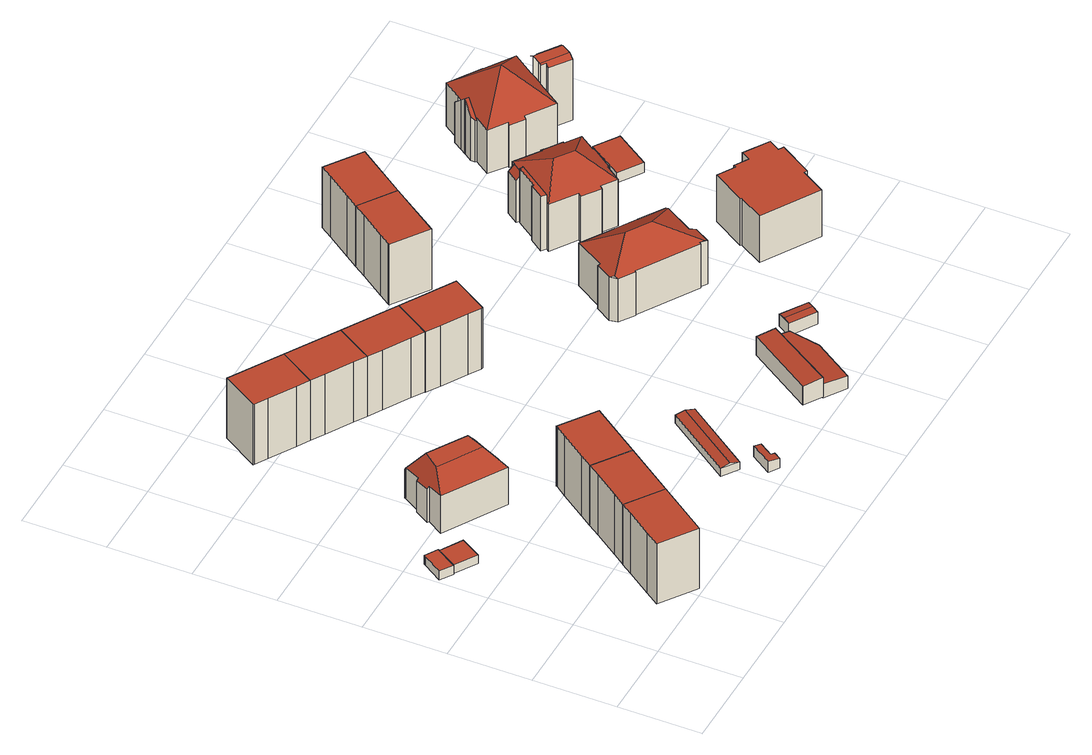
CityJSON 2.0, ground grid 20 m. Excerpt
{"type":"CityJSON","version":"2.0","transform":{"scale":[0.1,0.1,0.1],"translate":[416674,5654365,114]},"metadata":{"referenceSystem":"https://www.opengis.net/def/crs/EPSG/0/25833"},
"CityObjects":{
"building1":{"type":"Building","attributes":{"Dachtyp_tdc":"tdcPolyFlatRoof","Gemeindeschluessel":14612000,"Dachneigung":0,"QualitaetDacherkennung":85,"Geometrietyp2DReferenz":"3000","measuredHeight":2.52,"function":"31001_9998","roofType":"1000"},"geometry":[{"type":"Solid","lod":"2","boundaries":[[[[0,1,2,3]],[[1,4,5,2]],[[4,6,7,5]],[[6,8,9,7]],[[8,10,11,9]],[[10,0,3,11]],[[10,8,6,4,1,0]],[[3,2,5,7,9,11]]]],"semantics":{"surfaces":[{"type":"WallSurface"},{"type":"RoofSurface"},{"type":"GroundSurface"}],"values":[[0,0,0,0,0,0,1,2]]}}]},
"building2":{"type":"Building","attributes":{"Dachtyp_tdc":"tdcPolyFlatRoof","Gemeindeschluessel":14612000,"Dachneigung":0,"QualitaetDacherkennung":80,"Geometrietyp2DReferenz":"3000","measuredHeight":2.38,"function":"31001_9998","roofType":"1000"},"geometry":[{"type":"Solid","lod":"2","boundaries":[[[[12,13,14,15]],[[13,16,17,14]],[[16,18,19,17]],[[18,12,15,19]],[[18,16,13,12]],[[15,14,17,19]]]],"semantics":{"surfaces":[{"type":"WallSurface"},{"type":"RoofSurface"},{"type":"GroundSurface"}],"values":[[0,0,0,0,1,2]]}}]},
"building3":{"type":"Building","attributes":{"Dachtyp_tdc":"tdcPolyFlatRoof","Gemeindeschluessel":14612000,"Dachneigung":0,"QualitaetDacherkennung":79,"Geometrietyp2DReferenz":"3000","measuredHeight":16.79,"function":"31001_9998","roofType":"1000"},"geometry":[{"type":"Solid","lod":"2","boundaries":[[[[20,21,22,23]],[[21,24,25,22]],[[24,26,27,25]],[[26,28,29,27]],[[28,30,31,29]],[[30,20,23,31]],[[30,28,26,24,21,20]],[[23,22,25,27,29,31]]]],"semantics":{"surfaces":[{"type":"WallSurface"},{"type":"RoofSurface"},{"type":"GroundSurface"}],"values":[[0,0,0,0,0,0,1,2]]}}]},
"building4":{"type":"Building","attributes":{"Dachtyp_tdc":"tdcPolyFlatRoof","Gemeindeschluessel":14612000,"Dachneigung":0,"QualitaetDacherkennung":76,"Geometrietyp2DReferenz":"3000","measuredHeight":16.77,"function":"31001_9998","roofType":"1000"},"geometry":[{"type":"Solid","lod":"2","boundaries":[[[[26,32,33,34]],[[32,35,36,33]],[[35,37,38,36]],[[37,39,40,38]],[[39,28,41,40]],[[28,26,34,41]],[[28,39,37,35,32,26]],[[34,33,36,38,40,41]]]],"semantics":{"surfaces":[{"type":"WallSurface"},{"type":"RoofSurface"},{"type":"GroundSurface"}],"values":[[0,0,0,0,0,0,1,2]]}}]},
"building5":{"type":"Building","attributes":{"Dachtyp_tdc":"tdcCutTentRoof","Gemeindeschluessel":14612000,"Dachneigung":25.13,"QualitaetDacherkennung":46,"Geometrietyp2DReferenz":"3000","measuredHeight":13.37,"function":"31001_9998","roofType":"9999"},"geometry":[{"type":"Solid","lod":"2","boundaries":[[[[42,43,44,45,46,47,48,49]],[[48,50,51,49]],[[52,53,54,55,56,57,58,59,60,61,62,63,64,65,66,67,68,69]],[[44,43,53,52]],[[43,42,54,53]],[[42,70,55,54]],[[70,71,56,55]],[[71,72,57,56]],[[72,73,58,57]],[[73,74,59,58]],[[74,75,60,59]],[[75,76,61,60]],[[76,77,62,61]],[[77,78,63,62]],[[78,79,64,63]],[[79,80,65,64]],[[80,81,66,65]],[[81,47,67,66]],[[47,46,68,67]],[[46,45,69,68]],[[45,44,52,69]],[[70,42,49,51]],[[75,74,73,72,71,70,51,50]],[[47,81,80,79,78,77,76,75,50,48]]]],"semantics":{"surfaces":[{"type":"RoofSurface"},{"type":"GroundSurface"},{"type":"WallSurface"}],"values":[[0,0,1,2,2,2,2,2,2,2,2,2,2,2,2,2,2,2,2,2,2,0,0,0]]}}]},
"building6":{"type":"Building","attributes":{"Dachtyp_tdc":"tdcPolyFlatRoof","Gemeindeschluessel":14612000,"Dachneigung":0,"QualitaetDacherkennung":75,"Geometrietyp2DReferenz":"3000","measuredHeight":16.77,"function":"31001_9998","roofType":"1000"},"geometry":[{"type":"Solid","lod":"2","boundaries":[[[[37,82,83,38]],[[82,84,85,83]],[[84,86,87,85]],[[86,88,89,87]],[[88,90,91,89]],[[90,39,40,91]],[[39,37,38,40]],[[39,90,88,86,84,82,37]],[[38,83,85,87,89,91,40]]]],"semantics":{"surfaces":[{"type":"WallSurface"},{"type":"RoofSurface"},{"type":"GroundSurface"}],"values":[[0,0,0,0,0,0,0,1,2]]}}]},
"building7":{"type":"Building","attributes":{"Dachtyp_tdc":"tdcPolyFlatRoof","Gemeindeschluessel":14612000,"Dachneigung":0,"QualitaetDacherkennung":62,"Geometrietyp2DReferenz":"3000","measuredHeight":16.77,"function":"31001_9998","roofType":"1000"},"geometry":[{"type":"Solid","lod":"2","boundaries":[[[[92,93,94,95]],[[93,96,97,94]],[[96,98,99,97]],[[98,100,101,99]],[[100,102,103,101]],[[102,104,105,103]],[[104,92,95,105]],[[104,102,100,98,96,93,92]],[[95,94,97,99,101,103,105]]]],"semantics":{"surfaces":[{"type":"WallSurface"},{"type":"RoofSurface"},{"type":"GroundSurface"}],"values":[[0,0,0,0,0,0,0,1,2]]}}]},
"building8":{"type":"Building","attributes":{"Dachtyp_tdc":"tdcPolyFlatRoof","Gemeindeschluessel":14612000,"Dachneigung":6.11,"QualitaetDacherkennung":46,"Geometrietyp2DReferenz":"3000","measuredHeight":3.01,"function":"31001_2740","roofType":"2100"},"geometry":[{"type":"Solid","lod":"2","boundaries":[[[[106,107,108,109]],[[107,110,111,108]],[[110,112,113,111]],[[112,114,115,113]],[[112,110,107,106,116,117,114]],[[115,118,119,109,108,111,113]],[[114,117,118,115]],[[117,116,119,118]],[[116,106,109,119]]]],"semantics":{"surfaces":[{"type":"WallSurface"},{"type":"RoofSurface"},{"type":"GroundSurface"}],"values":[[0,0,0,0,1,2,0,0,0]]}}]},
"building9":{"type":"Building","attributes":{"Dachtyp_tdc":"tdcPolyFlatRoof","Gemeindeschluessel":14612000,"Dachneigung":0,"QualitaetDacherkennung":66,"Geometrietyp2DReferenz":"3000","measuredHeight":16.76,"function":"31001_9998","roofType":"1000"},"geometry":[{"type":"Solid","lod":"2","boundaries":[[[[120,100,121,122]],[[100,98,123,121]],[[98,124,125,123]],[[124,126,127,125]],[[126,128,129,127]],[[128,120,122,129]],[[128,126,124,98,100,120]],[[122,121,123,125,127,129]]]],"semantics":{"surfaces":[{"type":"WallSurface"},{"type":"RoofSurface"},{"type":"GroundSurface"}],"values":[[0,0,0,0,0,0,1,2]]}}]},
"building10":{"type":"Building","attributes":{"Dachtyp_tdc":"tdcGableRoof","Gemeindeschluessel":14612000,"Dachneigung":17.05,"QualitaetDacherkennung":51,"Geometrietyp2DReferenz":"3000","measuredHeight":2.8,"function":"31001_2740","roofType":"3100"},"geometry":[{"type":"Solid","lod":"2","boundaries":[[[[130,131,132,133]],[[131,134,135,132]],[[134,136,137,135]],[[136,130,133,137]],[[134,131,138]],[[130,136,139]],[[131,130,139,138]],[[136,134,138,139]],[[133,132,135,137]]]],"semantics":{"surfaces":[{"type":"WallSurface"},{"type":"RoofSurface"},{"type":"GroundSurface"}],"values":[[0,0,0,0,0,0,1,1,2]]}}]},
"building11":{"type":"Building","attributes":{"Dachtyp_tdc":"tdcPolyFlatRoof","Gemeindeschluessel":14612000,"Dachneigung":0,"QualitaetDacherkennung":70,"Geometrietyp2DReferenz":"3000","measuredHeight":16.74,"function":"31001_9998","roofType":"1000"},"geometry":[{"type":"Solid","lod":"2","boundaries":[[[[140,126,127,141]],[[126,124,125,127]],[[124,142,143,125]],[[142,144,145,143]],[[144,146,147,145]],[[146,140,141,147]],[[146,144,142,124,126,140]],[[141,127,125,143,145,147]]]],"semantics":{"surfaces":[{"type":"WallSurface"},{"type":"RoofSurface"},{"type":"GroundSurface"}],"values":[[0,0,0,0,0,0,1,2]]}}]},
"building12":{"type":"Building","attributes":{"Dachtyp_tdc":"tdcPolyFlatRoof","Gemeindeschluessel":14612000,"Dachneigung":0,"QualitaetDacherkennung":71,"Geometrietyp2DReferenz":"3000","measuredHeight":16.87,"function":"31001_9998","roofType":"1000"},"geometry":[{"type":"Solid","lod":"2","boundaries":[[[[148,144,149,150]],[[144,142,151,149]],[[142,152,153,151]],[[152,154,155,153]],[[154,156,157,155]],[[156,158,159,157]],[[158,148,150,159]],[[158,156,154,152,142,144,148]],[[150,149,151,153,155,157,159]]]],"semantics":{"surfaces":[{"type":"WallSurface"},{"type":"RoofSurface"},{"type":"GroundSurface"}],"values":[[0,0,0,0,0,0,0,1,2]]}}]},
"building13":{"type":"Building","attributes":{"Dachtyp_tdc":"tdcPolyFlatRoof","Gemeindeschluessel":14612000,"Dachneigung":3.7,"QualitaetDacherkennung":80,"Geometrietyp2DReferenz":"3000","measuredHeight":5.39,"function":"31001_2000","roofType":"2100"},"geometry":[{"type":"Solid","lod":"2","boundaries":[[[[160,161,162,163]],[[161,164,165,162]],[[164,166,167,165]],[[166,168,169,167]],[[168,170,171,169]],[[170,160,163,171]],[[170,168,166,164,161,160]],[[163,162,165,167,169,171]]]],"semantics":{"surfaces":[{"type":"WallSurface"},{"type":"RoofSurface"},{"type":"GroundSurface"}],"values":[[0,0,0,0,0,0,1,2]]}}]},
"building14":{"type":"Building","attributes":{"Dachtyp_tdc":"tdcPolyFlatRoof","Gemeindeschluessel":14612000,"Dachneigung":5.05,"QualitaetDacherkennung":86,"Geometrietyp2DReferenz":"3000","measuredHeight":4.06,"function":"31001_2000","roofType":"2100"},"geometry":[{"type":"Solid","lod":"2","boundaries":[[[[172,173,174,175]],[[173,176,177,174]],[[176,178,179,177]],[[178,180,181,179]],[[180,172,175,181]],[[180,178,176,173,172]],[[175,174,177,179,181]]]],"semantics":{"surfaces":[{"type":"WallSurface"},{"type":"RoofSurface"},{"type":"GroundSurface"}],"values":[[0,0,0,0,0,1,2]]}}]},
"building15":{"type":"Building","attributes":{"Gemeindeschluessel":14612000,"Dachneigung":83.68,"Dachorientierung":122.25,"MittlereTraufHoehe":118.39,"QualitaetDacherkennung":100,"ObjektHoehe":3.56,"BodenHoehe":115.03,"Geometrietyp2DReferenz":"3000","AbsoluteHoehe":118.6,"Dachflaeche":26.76,"measuredHeight":3.56,"function":"31001_2000","roofType":"3100","storeysAboveGround":1},"geometry":[{"type":"MultiSurface","lod":"2","boundaries":[[[182,183,184,185]],[[183,186,187,184]],[[186,188,189,187]],[[188,182,185,189]],[[186,183,190]],[[182,188,191]],[[183,182,191,190]],[[188,186,190,191]],[[185,184,187,189]]],"semantics":{"surfaces":[{"type":"WallSurface"},{"type":"RoofSurface"},{"type":"GroundSurface"}],"values":[0,0,0,0,0,0,1,1,2]}}]},
"building16":{"type":"Building","attributes":{"Dachtyp_tdc":"tdcPolyFlatRoof","Gemeindeschluessel":14612000,"Dachneigung":0,"QualitaetDacherkennung":67,"Geometrietyp2DReferenz":"3000","measuredHeight":16.88,"function":"31001_9998","roofType":"1000"},"geometry":[{"type":"Solid","lod":"2","boundaries":[[[[192,193,194,195]],[[193,196,197,194]],[[196,198,199,197]],[[198,200,201,199]],[[200,202,203,201]],[[202,204,205,203]],[[204,192,195,205]],[[204,202,200,198,196,193,192]],[[195,194,197,199,201,203,205]]]],"semantics":{"surfaces":[{"type":"WallSurface"},{"type":"RoofSurface"},{"type":"GroundSurface"}],"values":[[0,0,0,0,0,0,0,1,2]]}}]},
"building17":{"type":"Building","attributes":{"Dachtyp_tdc":"tdcFreeFormRoof","Gemeindeschluessel":14612000,"Dachneigung":35.27,"QualitaetDacherkennung":54,"Geometrietyp2DReferenz":"3000","measuredHeight":17.06,"function":"31001_9998","roofType":"5000"},"geometry":[{"type":"Solid","lod":"2","boundaries":[[[[206,207,208,209]],[[207,210,211,208]],[[210,212,213,211]],[[212,214,215,213]],[[214,216,217,215]],[[216,218,219,217]],[[218,220,221,219]],[[220,222,223,221]],[[222,224,225,223]],[[224,226,227,225]],[[226,228,229,227]],[[228,230,231,229]],[[230,232,233,231]],[[232,234,235,233]],[[234,236,237,235]],[[236,238,239,237]],[[238,206,209,239]],[[240,241,230,228,226,242]],[[210,243,244,245,214,212]],[[224,222,220,218,216,245,244,240,242]],[[243,207,206,238,236,234,232,241,240,244]],[[226,224,242]],[[216,214,245]],[[232,230,241]],[[210,207,243]],[[209,208,211,213,215,217,219,221,223,225,227,229,231,233,235,237,239]]]],"semantics":{"surfaces":[{"type":"WallSurface"},{"type":"RoofSurface"},{"type":"GroundSurface"}],"values":[[0,0,0,0,0,0,0,0,0,0,0,0,0,0,0,0,0,1,1,1,1,0,0,0,0,2]]}}]},
"building18":{"type":"Building","attributes":{"Dachtyp_tdc":"tdcPolyFlatRoof","Gemeindeschluessel":14612000,"Dachneigung":0,"QualitaetDacherkennung":79,"Geometrietyp2DReferenz":"3000","measuredHeight":16.84,"function":"31001_9998","roofType":"1000"},"geometry":[{"type":"Solid","lod":"2","boundaries":[[[[200,246,247,201]],[[246,248,249,247]],[[248,250,251,249]],[[250,252,253,251]],[[252,202,203,253]],[[202,200,201,203]],[[202,252,250,248,246,200]],[[201,247,249,251,253,203]]]],"semantics":{"surfaces":[{"type":"WallSurface"},{"type":"RoofSurface"},{"type":"GroundSurface"}],"values":[[0,0,0,0,0,0,1,2]]}}]},
"building19":{"type":"Building","attributes":{"Gemeindeschluessel":14612000,"Geometrietyp2DReferenz":"3000","function":"31001_9998","roofType":"9999"},"children":["building19-1","building19-2","building19-3"]},
"building19-1":{"type":"BuildingPart","attributes":{"Dachtyp_tdc":"tdcHipRoof","Dachneigung":29.62,"QualitaetDacherkennung":71,"Geometrietyp2DReferenz":"3000","measuredHeight":17.56,"roofType":"3200"},"parents":["building19"],"geometry":[{"type":"MultiSurface","lod":"2","boundaries":[[[254,255,256,257]],[[255,258,259,256]],[[258,260,261,259]],[[262,263,264,265]],[[266,267,268]],[[266,269,270,267]],[[269,271,272,270]],[[271,273,274,272]],[[273,275,276,274]],[[275,277,278,276]],[[277,279,280,278]],[[279,281,282,280]],[[281,283,284,282]],[[283,285,286,284]],[[285,287,288,286]],[[287,289,290,288]],[[289,291,292,290]],[[291,293,294,292]],[[293,295,296,294]],[[295,254,257,296]],[[291,289,287,285,283,281,297]],[[269,266,263,262,260,258,298]],[[281,279,277,275,273,271,269,298,297]],[[258,255,254,295,293,291,297,298]],[[257,256,259,261,265,264,267,270,272,274,276,278,280,282,284,286,288,290,292,294,296]]],"semantics":{"surfaces":[{"type":"WallSurface"},{"type":"RoofSurface"},{"type":"GroundSurface"}],"values":[0,0,0,0,0,0,0,0,0,0,0,0,0,0,0,0,0,0,0,0,1,1,1,1,2]}}]},
"building19-2":{"type":"BuildingPart","attributes":{"Dachtyp_tdc":"tdcPolyFlatRoof","Dachneigung":0,"QualitaetDacherkennung":14,"Geometrietyp2DReferenz":"3000","measuredHeight":15.07,"roofType":"1000"},"parents":["building19"],"geometry":[{"type":"MultiSurface","lod":"2","boundaries":[[[299,300,301,302]],[[300,303,304,301]],[[303,305,306,304]],[[305,307,308,306]],[[307,309,262,265,308]],[[310,299,302,261,260]],[[310,309,307,305,303,300,299]],[[302,301,304,306,308,265,261]]],"semantics":{"surfaces":[{"type":"WallSurface"},{"type":"RoofSurface"},{"type":"GroundSurface"}],"values":[0,0,0,0,0,0,1,2]}}]},
"building19-3":{"type":"BuildingPart","attributes":{"Dachtyp_tdc":"tdcPolyFlatRoof","Dachneigung":46.9,"QualitaetDacherkennung":60,"Geometrietyp2DReferenz":"3000","measuredHeight":13.11,"roofType":"2100"},"parents":["building19"],"geometry":[{"type":"MultiSurface","lod":"2","boundaries":[[[311,268,267,312]],[[263,313,314,264]],[[313,311,312,314]],[[313,263,268,311]],[[312,267,264,314]]],"semantics":{"surfaces":[{"type":"WallSurface"},{"type":"RoofSurface"},{"type":"GroundSurface"}],"values":[0,0,0,1,2]}}]},
"building20":{"type":"Building","attributes":{"Dachtyp_tdc":"tdcPolyFlatRoof","Gemeindeschluessel":14612000,"Dachneigung":0,"QualitaetDacherkennung":76,"Geometrietyp2DReferenz":"3000","measuredHeight":13,"function":"31001_9998","roofType":"1000"},"geometry":[{"type":"Solid","lod":"2","boundaries":[[[[315,316,317,318]],[[316,319,320,317]],[[319,321,322,320]],[[321,323,324,322]],[[323,325,326,324]],[[325,327,328,326]],[[327,329,330,328]],[[329,331,332,330]],[[331,333,334,332]],[[333,335,336,334]],[[335,337,338,336]],[[337,339,340,338]],[[339,341,342,340]],[[341,315,318,342]],[[341,339,337,335,333,331,329,327,325,323,321,319,316,315]],[[318,317,320,322,324,326,328,330,332,334,336,338,340,342]]]],"semantics":{"surfaces":[{"type":"WallSurface"},{"type":"RoofSurface"},{"type":"GroundSurface"}],"values":[[0,0,0,0,0,0,0,0,0,0,0,0,0,0,1,2]]}}]},
"building21":{"type":"Building","attributes":{"Dachtyp_tdc":"tdcPolyFlatRoof","Gemeindeschluessel":14612000,"Dachneigung":0,"QualitaetDacherkennung":80,"Geometrietyp2DReferenz":"3000","measuredHeight":2.64,"function":"31001_9998","roofType":"1000"},"geometry":[{"type":"Solid","lod":"2","boundaries":[[[[343,344,345,346]],[[344,347,348,345]],[[347,349,350,348]],[[349,343,346,350]],[[349,347,344,343]],[[346,345,348,350]]]],"semantics":{"surfaces":[{"type":"WallSurface"},{"type":"RoofSurface"},{"type":"GroundSurface"}],"values":[[0,0,0,0,1,2]]}}]},
"building22":{"type":"Building","attributes":{"Gemeindeschluessel":14612000,"Geometrietyp2DReferenz":"3000","function":"31001_9998","roofType":"9999"},"children":["building22-1","building22-2","building22-3"]},
"building22-1":{"type":"BuildingPart","attributes":{"Dachtyp_tdc":"tdcFreeFormRoof","Dachneigung":44.27,"QualitaetDacherkennung":13,"Geometrietyp2DReferenz":"3000","measuredHeight":15.38,"roofType":"5000"},"parents":["building22"],"geometry":[{"type":"MultiSurface","lod":"2","boundaries":[[[351,352,353,354]],[[355,356,357,358]],[[356,359,360,357]],[[359,361,362,360]],[[361,363,364,362]],[[363,365,366,364]],[[365,367,368,366]],[[367,351,354,368]],[[363,361,359,356,355,369,370]],[[370,371,352,351,367,365,363]],[[354,353,372,358,357,360,362,364,366,368]]],"semantics":{"surfaces":[{"type":"WallSurface"},{"type":"RoofSurface"},{"type":"GroundSurface"}],"values":[0,0,0,0,0,0,0,0,1,1,2]}}]},
"building22-2":{"type":"BuildingPart","attributes":{"Dachtyp_tdc":"tdcCutGableRoof","Dachneigung":1.96,"QualitaetDacherkennung":56,"Geometrietyp2DReferenz":"3000","measuredHeight":18.09,"roofType":"9999"},"parents":["building22"],"geometry":[{"type":"MultiSurface","lod":"2","boundaries":[[[373,374,375]],[[376,377,378,379]],[[377,380,381,378]],[[380,382,383,381]],[[382,384,385,383]],[[384,386,387,385]],[[386,388,389,387]],[[388,390,391,389]],[[390,392,393,391]],[[392,394,395,396,393]],[[384,382,380,377,376,373,376,397]],[[398,394,392,390,388,386]],[[397,398,386,384]],[[374,379,378,381,383,385,387,389,391,393,396,399,400,379]]],"semantics":{"surfaces":[{"type":"WallSurface"},{"type":"RoofSurface"},{"type":"GroundSurface"}],"values":[0,0,0,0,0,0,0,0,0,0,1,1,1,2]}}]},
"building22-3":{"type":"BuildingPart","attributes":{"Dachtyp_tdc":"tdcTentRoof","Dachneigung":41.76,"QualitaetDacherkennung":50,"Geometrietyp2DReferenz":"3000","measuredHeight":20.27,"roofType":"3500"},"parents":["building22"],"geometry":[{"type":"MultiSurface","lod":"2","boundaries":[[[401,402,403,404]],[[402,405,406,403]],[[405,375,374,406]],[[395,407,408,396]],[[407,409,410,408]],[[409,411,412,410]],[[413,414,415,416]],[[414,417,418,415]],[[417,419,358,418]],[[419,355,358]],[[420,421,422,353,352]],[[421,423,424,422]],[[423,425,426,424]],[[425,401,404,426]],[[407,395,427,428,429,375,405,430]],[[417,414,413,411,409,407,430]],[[421,420,371,431,369,419,417,430]],[[405,402,401,425,423,421,430]],[[404,403,406,374,379,400,399,396,408,410,412,416,415,418,358,372,353,422,424,426]],[[411,413,416,412]]],"semantics":{"surfaces":[{"type":"WallSurface"},{"type":"RoofSurface"},{"type":"GroundSurface"}],"values":[0,0,0,0,0,0,0,0,0,0,0,0,0,0,1,1,1,1,2,0]}}]}
},
"vertices":[
[39,500,32],[9,519,32],[9,519,7],[39,500,7],[39,565,32],[39,565,7],[42,570,32],[42,570,7],[72,552,32],[72,552,7],[69,548,32],[69,548,7],
[91,467,33],[39,500,33],[39,500,9],[91,467,9],[69,548,33],[69,548,9],[121,516,33],[121,516,9],
[133,68,180],[157,101,180],[157,101,12],[133,68,12],[198,160,180],[198,160,12],[218,188,180],[218,188,12],[303,128,180],[303,128,12],[218,8,180],[218,8,12],
[239,217,180],[239,217,13],[218,188,13],[281,276,180],[281,276,13],[301,306,180],[301,306,13],[386,245,180],[386,245,13],[303,128,13],
[290,492,114],[314,530,108],[317,528,103],[338,563,98],[335,565,102],[360,606,96],[316,599,143],[298,556,141],[227,654,143],[197,617,141],[317,528,10],[314,530,10],[290,492,10],[144,581,10],[168,619,10],[164,622,10],[185,657,10],[189,655,10],[214,696,10],[215,699,10],[253,676,10],[251,673,10],[322,630,10],[323,633,10],[362,609,10],[360,606,10],[335,565,10],[338,563,10],[144,581,114],[168,619,108],[164,622,102],[185,657,97],[189,655,102],[214,696,96],[215,699,90],[253,676,90],[251,673,96],[322,630,96],[323,633,89],[362,609,89],
[322,334,180],[322,334,13],[365,395,180],[365,395,13],[384,421,180],[384,421,13],[386,425,180],[386,425,13],[471,365,180],[471,365,13],
[173,1033,180],[171,1034,180],[171,1034,12],[173,1033,12],[225,1122,180],[225,1122,12],[348,1047,180],[348,1047,12],[294,959,180],[294,959,12],[264,977,180],[264,977,12],[203,1014,180],[203,1014,12],
[618,38,45],[651,88,45],[651,88,15],[618,38,15],[666,78,43],[666,78,15],[653,59,43],[653,59,15],[644,45,43],[644,45,15],[641,22,42],[652,39,42],[652,39,15],[641,22,15],
[325,940,180],[294,959,13],[325,940,13],[348,1047,13],[470,972,180],[470,972,13],[417,884,180],[417,884,13],[388,902,180],[388,902,13],
[717,258,34],[602,97,34],[602,97,13],[717,258,13],[564,124,36],[564,124,13],[679,286,36],[679,286,13],[583,111,41],[698,272,41],
[449,864,180],[449,864,13],[595,896,180],[595,896,13],[541,808,180],[541,808,13],[512,826,180],[512,826,13],
[573,788,180],[541,808,11],[573,788,11],[595,896,11],[720,820,180],[720,820,11],[666,732,180],[666,732,11],[663,733,180],[663,733,11],[634,751,180],[634,751,11],
[886,38,72],[845,65,69],[845,65,18],[886,38,18],[844,66,69],[844,66,18],[948,225,69],[948,225,18],[988,198,72],[988,198,18],[986,196,72],[986,196,18],
[937,5,50],[886,38,55],[886,38,15],[937,5,15],[986,196,55],[986,196,15],[1013,177,52],[1013,177,15],[1001,102,50],[1001,102,15],
[1103,155,44],[1042,194,44],[1042,194,10],[1103,155,10],[1062,225,44],[1062,225,10],[1123,186,44],[1123,186,10],[1052,209,46],[1113,171,46],
[766,1000,179],[768,1003,179],[768,1003,10],[766,1000,10],[787,1030,179],[787,1030,10],[828,1089,179],[828,1089,10],[849,1119,179],[849,1119,10],[933,1060,179],[933,1060,10],[850,941,179],[850,941,10],
[1121,586,129],[1179,549,129],[1179,549,10],[1121,586,10],[1129,470,140],[1129,470,10],[1145,460,129],[1145,460,10],[1120,421,131],[1120,421,10],[1104,432,135],[1104,432,10],[1102,429,133],[1102,429,10],[963,517,133],[963,517,10],[962,515,131],[962,515,10],[926,539,131],[926,539,10],[923,558,131],[923,558,10],[948,597,129],[948,597,10],[952,594,132],[952,594,10],[998,666,128],[998,666,10],[1073,618,128],[1073,618,10],[1075,620,125],[1075,620,10],[1123,589,126],[1123,589,10],[1016,565,181],[997,664,129],[925,547,136],[1173,540,136],[1073,529,181],[1114,426,135],
[870,1149,179],[870,1149,10],[912,1208,179],[912,1208,10],[932,1237,179],[932,1237,10],[1016,1178,179],[1016,1178,10],
[1128,724,135],[1131,730,139],[1131,730,9],[1128,724,9],[1071,772,139],[1071,772,9],[1076,779,139],[1076,779,9],[1137,865,140],[1137,866,140],[1137,866,9],[1137,865,9],[1158,894,141],[1158,894,9],[1158,894,140],[1162,901,141],[1162,901,9],[1222,859,141],[1222,859,9],[1225,864,138],[1225,864,9],[1240,853,138],[1240,853,9],[1269,833,138],[1269,833,9],[1265,828,141],[1265,828,9],[1300,804,141],[1300,804,9],[1275,767,140],[1275,767,9],[1279,764,136],[1279,764,9],[1240,709,135],[1240,709,9],[1236,712,139],[1236,712,9],[1209,675,139],[1209,675,9],[1174,699,139],[1174,699,9],[1170,694,135],[1170,694,9],[1208,774,184],[1163,805,184],
[1065,788,160],[1088,820,160],[1088,820,9],[1065,788,9],[1093,817,160],[1093,817,9],[1129,868,160],[1129,868,9],[1136,863,160],[1136,863,9],[1137,865,160],[1076,779,160],
[1146,903,125],[1146,903,9],[1125,874,125],[1125,874,9],
[1454,403,141],[1405,324,141],[1405,324,11],[1454,403,11],[1398,328,141],[1398,328,11],[1362,270,141],[1362,270,11],[1229,352,141],[1229,352,11],[1265,411,141],[1265,411,11],[1261,413,141],[1261,413,11],[1310,492,141],[1310,492,11],[1351,467,141],[1351,467,11],[1354,473,141],[1354,473,11],[1386,453,141],[1386,453,11],[1399,474,141],[1399,474,11],[1458,437,141],[1458,437,11],[1442,410,141],[1442,410,11],
[1333,738,37],[1390,821,37],[1390,821,10],[1333,738,10],[1445,783,37],[1445,783,10],[1389,700,37],[1389,700,10],
[1312,1106,116],[1315,1103,116],[1315,1103,10],[1312,1106,10],[1267,1035,125],[1264,1037,125],[1264,1037,10],[1267,1035,10],[1264,1048,134],[1264,1048,10],[1277,1066,160],[1277,1066,10],[1279,1069,163],[1279,1069,10],[1288,1081,149],[1288,1081,10],[1303,1104,122],[1303,1104,10],[1271,1040,131],[1287,1063,163],[1306,1090,131],[1287,1063,10],
[1445,993,182],[1445,993,10],[1445,993,135],[1441,986,188],[1452,979,188],[1452,979,10],[1441,986,10],[1457,985,182],[1457,985,10],[1505,951,182],[1505,951,10],[1499,944,189],[1499,944,10],[1483,920,190],[1483,920,10],[1476,910,180],[1476,910,10],[1428,944,180],[1428,944,10],[1432,951,187],[1432,951,10],[1421,958,187],[1421,958,135],[1421,958,10],[1440,985,189],[1424,961,190],[1424,961,10],[1440,985,10],
[1419,1094,130],[1417,1091,133],[1417,1091,10],[1419,1094,10],[1482,1045,135],[1482,1045,10],[1380,900,135],[1380,900,10],[1315,946,133],[1315,946,10],[1312,941,128],[1312,941,10],[1279,964,128],[1282,968,132],[1282,968,10],[1279,964,10],[1241,998,131],[1241,998,10],[1267,1035,131],[1315,1103,131],[1343,1143,131],[1343,1143,10],[1384,1114,133],[1384,1114,10],[1386,1117,129],[1386,1117,10],[1424,961,135],[1440,985,135],[1441,986,135],[1360,1022,212],[1287,1063,131]
]}
